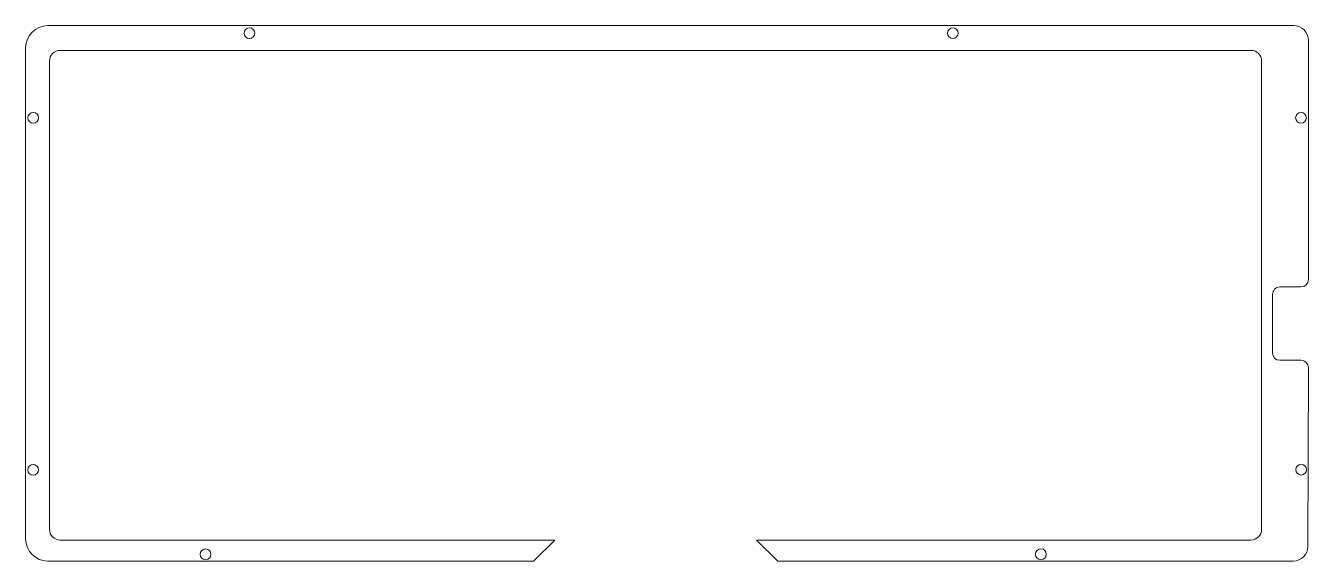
# Model space of a CAD drawing. Header units: millimetres. Extents: x -23 to 239, y 85 to 195.
import ezdxf

# ---------------------------------------------------------------- set-up
doc = ezdxf.new("R2010")
doc.units = ezdxf.units.MM
doc.header["$MEASUREMENT"] = 0
doc.layers.add('0 (2)', color=7, linetype='Continuous', lineweight=0)

msp = doc.modelspace()

# ---------------------------------------------------------------- linework, layer by layer
at = {"layer": '0 (2)', "color": 18, "lineweight": 9, "true_color": 0x000000}
for p, q in [((-16.21, 89.34), (85.01, 89.34)), ((85.01, 89.34), (80.66, 84.99)), ((126.35, 89.34), (227.53, 89.34)), ((126.35, 89.34), (130.66, 85.04)), ((-18.79, 85.04), (80.66, 84.99)), ((130.66, 85.04), (236.19, 85.04))]:
    msp.add_line(p, q, dxfattribs=at)
for centre in [(22.52, 193.05), (166.51, 193.05), (-21.73, 175.73), (237.79, 175.73), (-21.76, 103.71), (237.82, 103.75), (13.55, 86.42), (184.55, 86.44)]:
    msp.add_circle(centre, 1.1, dxfattribs=at)
for points, knots in [([(-18.79, 85.04), (-21.27, 85.04), (-23.29, 87.06), (-23.29, 89.54), (-23.29, 89.54), (-23.29, 190.09), (-23.29, 190.09), (-23.29, 192.57), (-21.27, 194.59), (-18.79, 194.59), (-18.79, 194.59), (236.29, 194.59), (236.29, 194.59)], [0, 0, 0, 0, 1, 1, 1, 2, 2, 2, 3, 3, 3, 4, 4, 4, 4]), ([(-16.21, 89.34), (-17.43, 89.34), (-18.41, 90.33), (-18.41, 91.54), (-18.41, 91.54), (-18.41, 187.33), (-18.41, 187.33), (-18.41, 188.55), (-17.43, 189.53), (-16.21, 189.53), (-16.21, 189.53), (227.53, 189.53), (227.53, 189.53), (228.75, 189.53), (229.73, 188.55), (229.73, 187.33), (229.73, 187.33), (229.73, 91.54), (229.73, 91.54), (229.73, 90.33), (228.75, 89.34), (227.53, 89.34)], [0, 0, 0, 0, 1, 1, 1, 2, 2, 2, 3, 3, 3, 4, 4, 4, 5, 5, 5, 6, 6, 6, 7, 7, 7, 7]), ([(239.29, 191.59), (239.29, 191.59), (239.29, 142.63), (239.29, 142.63), (239.29, 141.8), (238.62, 141.12), (237.79, 141.12), (237.79, 141.12), (233.44, 141.12), (233.44, 141.12), (232.61, 141.12), (231.94, 140.45), (231.94, 139.62), (231.94, 139.62), (231.94, 127.63), (231.94, 127.63), (231.94, 126.8), (232.61, 126.12), (233.44, 126.12), (233.44, 126.12), (237.78, 126.12), (237.78, 126.12), (238.61, 126.12), (239.29, 125.45), (239.29, 124.62), (239.29, 124.62), (239.19, 88.04), (239.19, 88.04), (239.19, 88.04), (239.19, 88.04), (239.19, 88.04), (239.19, 86.38), (237.85, 85.04), (236.19, 85.04)], [0, 0, 0, 0, 1, 1, 1, 2, 2, 2, 3, 3, 3, 4, 4, 4, 5, 5, 5, 6, 6, 6, 7, 7, 7, 8, 8, 8, 9, 9, 9, 10, 10, 10, 11, 11, 11, 11])]:
    msp.add_open_spline(points, degree=3, knots=knots, dxfattribs=at)
msp.add_open_spline([(239.29, 191.59), (239.29, 193.25), (237.95, 194.59), (236.29, 194.59)], degree=3, dxfattribs=at)

doc.saveas('drawing.dxf')
